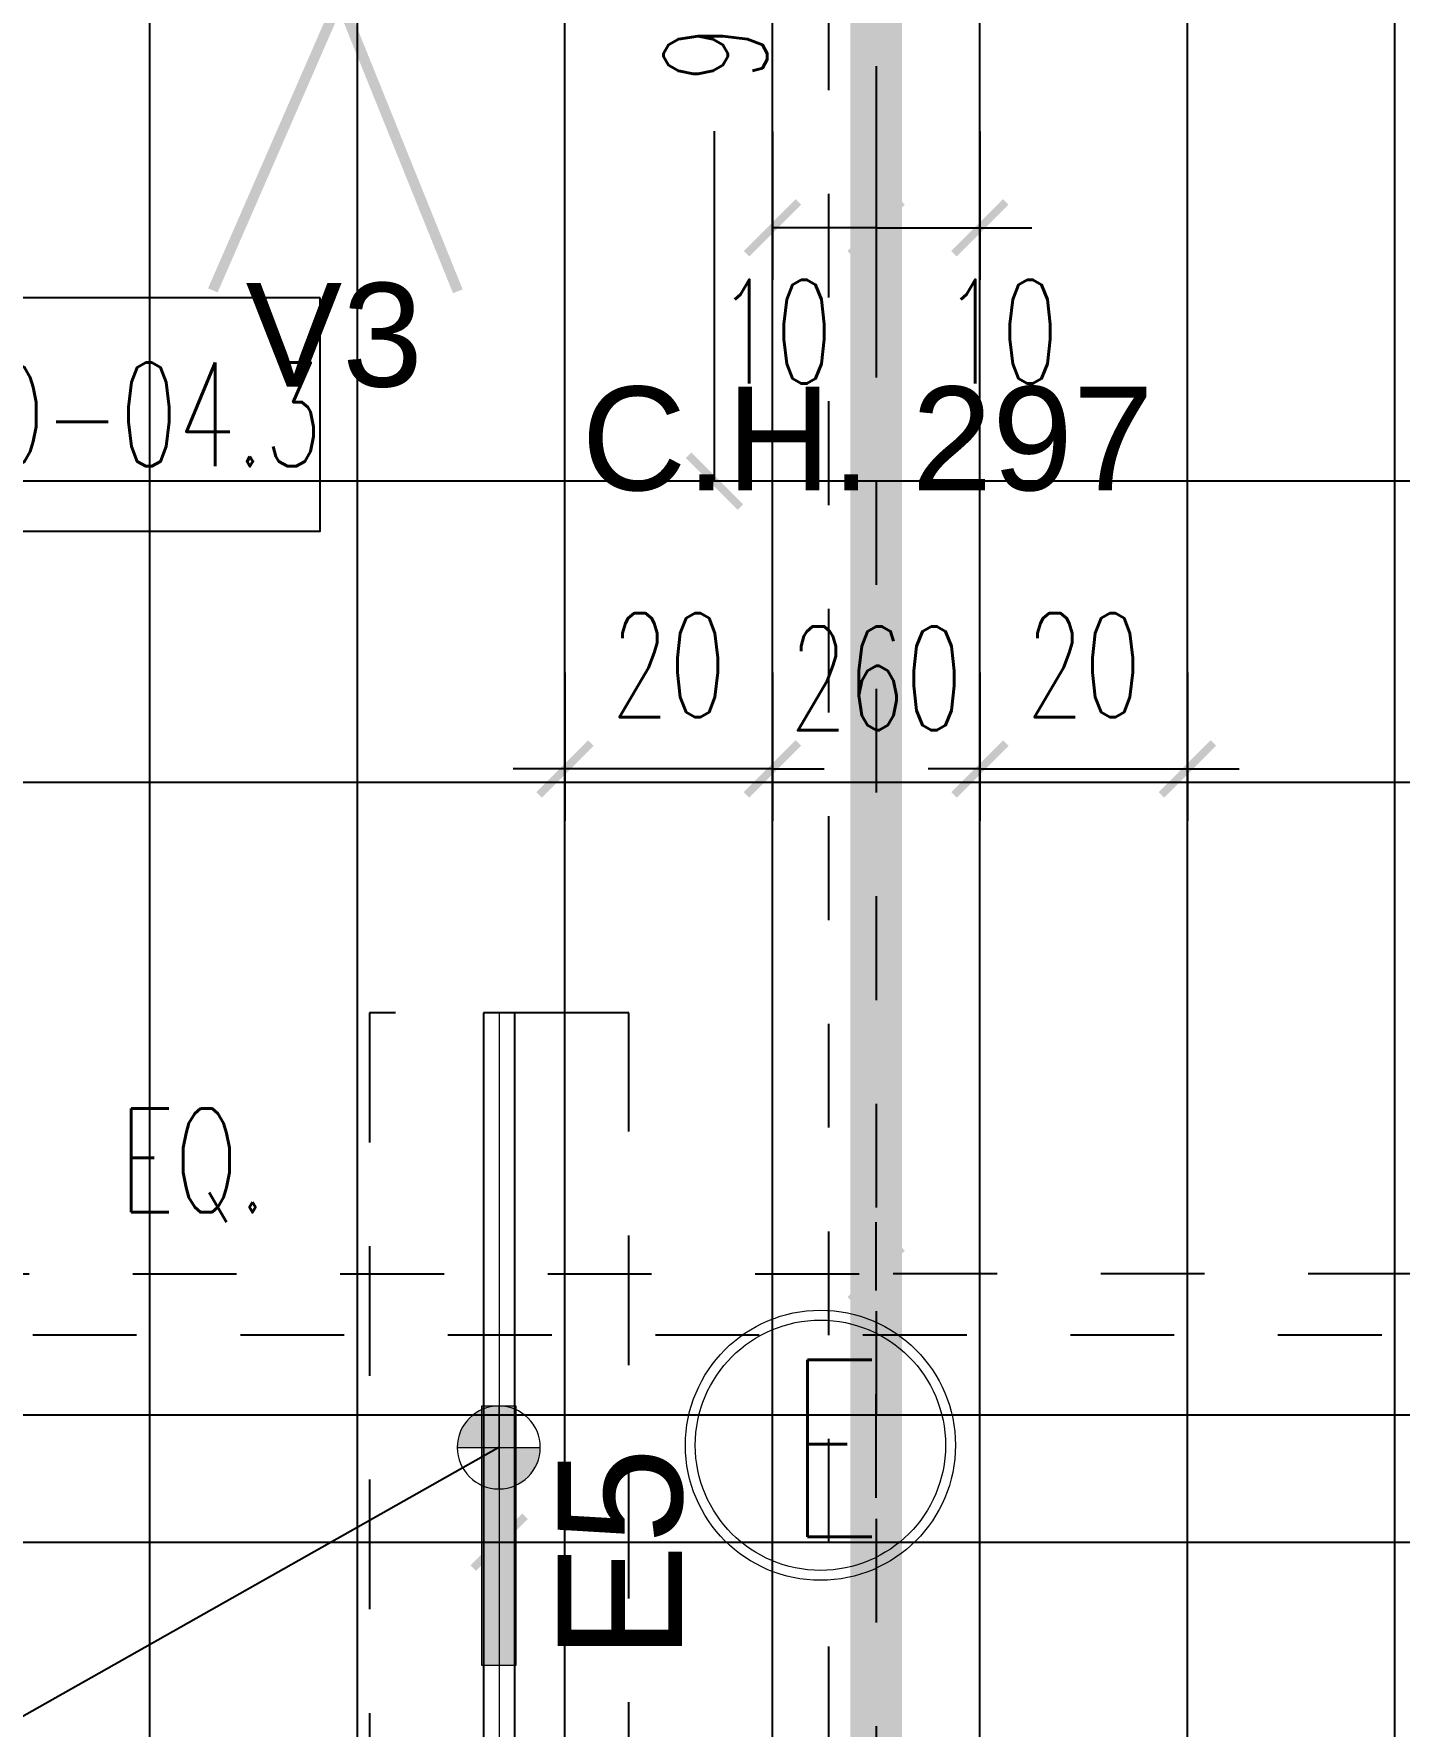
# Model space of a CAD drawing. Extents: x 214 to 401, y 14 to 126.
# Drawn here: x 310.147 to 311.463, y 85.121 to 86.752 of the extents above; entities that cross this region are included whole.
import ezdxf

# ---------------------------------------------------------------- set-up
doc = ezdxf.new("R2010")
doc.units = 0
doc.header["$LTSCALE"] = 0.25
doc.header["$MEASUREMENT"] = 0
for name, pattern in [('DASHDOT2', [0.5, 0.25, -0.125, 0, -0.125]), ('DASHED', [0.75, 0.5, -0.25]), ('DOT2', [0.125, 0, -0.125]), ('NASCOSTA2', [0.1875, 0.125, -0.0625]), ('PUNTO2', [0.125, 0, -0.125])]:
    doc.linetypes.add(name, pattern=pattern)
doc.layers.get('0').update_dxf_attribs({"linetype": 'CONTINUOUS'})
doc.layers.get('DEFPOINTS').update_dxf_attribs({"linetype": 'CONTINUOUS'})
for name, color, linetype in [('AX-QUOTE', 2, 'CONTINUOUS'), ('floor-quote', 2, 'CONTINUOUS'), ('floor-testi', 11, 'CONTINUOUS'), ('floor-tiles', 11, 'CONTINUOUS'), ('RIFERIMENTI', 11, 'CONTINUOUS'), ('TESTI', 3, 'CONTINUOUS')]:
    doc.layers.add(name, color=color, linetype=linetype)
for name, color, linetype, true_color in [('LD_beam', 7, 'DASHED', 0x7ec8c8), ('LD_pointing', 7, 'CONTINUOUS', 0xff9429), ('LD_track', 7, 'CONTINUOUS', 0x7ec8c8), ('MERCHANDISING-quote', 7, 'NASCOSTA2', 0x62b5df), ('Sections', 92, 'CONTINUOUS', 0x00bd00), ('view', 7, 'CONTINUOUS', 0xd60000)]:
    doc.layers.add(name, color=color, linetype=linetype, true_color=true_color)
doc.layers.add('LD_def-points', color=11, linetype='CONTINUOUS', lineweight=5, plot=False)
doc.layers.add('LD_light', color=7, linetype='CONTINUOUS', lineweight=5, true_color=0xf00000)
doc.layers.add('LD_quote', color=255, linetype='CONTINUOUS', lineweight=9)
doc.layers.add('LD_text', color=255, linetype='CONTINUOUS', lineweight=9)
doc.styles.add('cart-inver', font='Arial.ttf')
doc.styles.add('SIMPLEX', font='SIMPLEX.SHX', dxfattribs={"width": 0.65})
doc.styles.get("Standard").update_dxf_attribs({"font": 'Arial.ttf'})
doc.dimstyles.new('METRI', dxfattribs={"dimtxt": 0.2, "dimasz": 0.1, "dimexe": 0.1, "dimexo": 0.0625, "dimgap": 0.09, "dimtad": 1, "dimzin": 0, "dimdsep": 46, "dimtxsty": 'SIMPLEX', "dimblk": 'LINEET2S', "dimcen": 0.09, "dimdle": 0.1000000014901161, "dimclrt": 3, "dimadec": 0, "dimazin": 0, "dimtfac": 1, "dimtix": 1, "dimtmove": 2, "dimatfit": 3, "dimldrblk": 'LINEET2S', "dimfxl": 1, "dimtolj": 1, "dimarcsym": 0})

# ---------------------------------------------------------------- blocks, each defined once
blk = doc.blocks.new('_ArchTick')
at = {"color": 0, "linetype": 'ByBlock', "const_width": 0.15}
blk.add_lwpolyline([(-0.5, -0.5), (0.5, 0.5)], dxfattribs=at)
blk = doc.blocks.new('*D244')
at = {"layer": 'AX-QUOTE', "color": 0, "lineweight": -2, "transparency": 16777216}
for p, q in [((309.6586574596059, 86.15413277378971), (309.6586574596057, 85.98095553464162)), ((312.2586512916893, 86.15413277378676), (312.2586512916891, 85.9809555346383)), ((309.6586574596058, 86.03095553464162), (312.2586512916891, 86.0309555346383))]:
    blk.add_line(p, q, dxfattribs=at)
at = {"layer": 'DEFPOINTS', "color": 0, "transparency": 16777216}
for p in [(309.658657459606, 86.20413277378971), (312.2586512916894, 86.20413277378675), (312.2586512916891, 86.0309555346383)]:
    blk.add_point(p, dxfattribs=at)
at = {"layer": 'AX-QUOTE', "color": 0, "lineweight": -2, "transparency": 16777216, "xscale": 0.05, "yscale": 0.05, "zscale": 0.05}
for p, rotation in [((309.6586574596058, 86.03095553464162), 179.9999999999266), ((312.2586512916891, 86.0309555346383), 359.9999999999267)]:
    blk.add_blockref('_ArchTick', p, dxfattribs=dict(at, rotation=rotation))
at = {"layer": 'AX-QUOTE', "color": 3, "transparency": 16777216, "insert": (310.9586543756475, 86.13095553463995), "char_height": 0.1, "attachment_point": 5, "style": 'SIMPLEX'}
blk.add_mtext('\\A1;260', dxfattribs=at)
blk = doc.blocks.new('*D333')
at = {"layer": 'DEFPOINTS', "color": 0, "transparency": 16777216}
for p in [(311.0586512916882, 86.70801926895305), (310.9586543756502, 86.6884013455208), (311.0586512916882, 86.56504529473833)]:
    blk.add_point(p, dxfattribs=at)
at = {"layer": 'floor-quote', "color": 0, "lineweight": -2, "transparency": 16777216}
for p, q in [((311.0586512916882, 86.65801926895305), (311.0586512916882, 86.51504529473833)), ((310.9586543756502, 86.6384013455208), (310.9586543756502, 86.51504529473833)), ((310.9586543756502, 86.56504529473833), (310.9086543756501, 86.56504529473833)), ((310.9586543756502, 86.56504529473833), (311.0586512916882, 86.56504529473833)), ((311.0586512916882, 86.56504529473833), (311.1086512916882, 86.56504529473833))]:
    blk.add_line(p, q, dxfattribs=at)
at = {"layer": 'floor-quote', "color": 0, "lineweight": -2, "transparency": 16777216, "xscale": 0.05, "yscale": 0.05, "zscale": 0.05}
blk.add_blockref('_ArchTick', (310.9586543756502, 86.56504529473833), dxfattribs=at)
at = {"layer": 'floor-quote', "color": 0, "lineweight": -2, "transparency": 16777216, "xscale": 0.05, "yscale": 0.05, "zscale": 0.05, "rotation": 180}
blk.add_blockref('_ArchTick', (311.0586512916882, 86.56504529473833), dxfattribs=at)
at = {"layer": 'floor-quote', "color": 10, "transparency": 16777216, "insert": (311.0791188845971, 86.46504529473835), "char_height": 0.1, "attachment_point": 5, "style": 'SIMPLEX'}
blk.add_mtext('\\A1;10', dxfattribs=at)
blk = doc.blocks.new('LINEET2S')
at = {"color": 5}
blk.add_line((0.5, 0.5), (-0.5, -0.5), dxfattribs=at)
blk.add_line((-1, 0), (0, 0))
blk = doc.blocks.new('*D334')
at = {"layer": 'DEFPOINTS', "color": 0, "transparency": 16777216}
for p in [(310.8586512916882, 86.70801926889006), (310.9586543756484, 86.6884013455208), (310.8586512916882, 86.56504529473833)]:
    blk.add_point(p, dxfattribs=at)
at = {"layer": 'floor-quote', "color": 0, "lineweight": -2, "transparency": 16777216}
for p, q in [((310.8586512916882, 86.65801926889006), (310.8586512916882, 86.51504529473833)), ((310.9586543756484, 86.6384013455208), (310.9586543756484, 86.51504529473833)), ((310.9586543756484, 86.56504529473833), (310.8586512916882, 86.56504529473833))]:
    blk.add_line(p, q, dxfattribs=at)
at = {"layer": 'floor-quote', "color": 0, "lineweight": -2, "transparency": 16777216, "xscale": 0.05, "yscale": 0.05, "zscale": 0.05, "rotation": 180}
blk.add_blockref('_ArchTick', (310.8586512916882, 86.56504529473833), dxfattribs=at)
at = {"layer": 'floor-quote', "color": 0, "lineweight": -2, "transparency": 16777216, "xscale": 0.05, "yscale": 0.05, "zscale": 0.05}
blk.add_blockref('_ArchTick', (310.9586543756484, 86.56504529473833), dxfattribs=at)
at = {"layer": 'floor-quote', "color": 10, "transparency": 16777216, "insert": (310.8612986474422, 86.46504529473835), "char_height": 0.1, "attachment_point": 5, "style": 'SIMPLEX'}
blk.add_mtext('\\A1;10', dxfattribs=at)
blk = doc.blocks.new('*D336')
at = {"layer": 'DEFPOINTS', "color": 0, "transparency": 16777216}
for p in [(311.0586512916882, 86.18653609878149), (311.2586512916883, 86.18653609884447), (311.2586512916883, 86.04356212456676)]:
    blk.add_point(p, dxfattribs=at)
at = {"layer": 'floor-quote', "color": 0, "lineweight": -2, "transparency": 16777216}
for p, q in [((311.0586512916882, 86.13653609878149), (311.0586512916882, 85.99356212456676)), ((311.2586512916883, 86.13653609884447), (311.2586512916883, 85.99356212456676)), ((311.0586512916882, 86.04356212456676), (311.0086512916882, 86.04356212456676)), ((311.0586512916882, 86.04356212456676), (311.2586512916883, 86.04356212456676)), ((311.2586512916883, 86.04356212456676), (311.3086512916883, 86.04356212456676))]:
    blk.add_line(p, q, dxfattribs=at)
at = {"layer": 'floor-quote', "color": 0, "lineweight": -2, "transparency": 16777216, "xscale": 0.05, "yscale": 0.05, "zscale": 0.05}
blk.add_blockref('_ArchTick', (311.0586512916882, 86.04356212456676), dxfattribs=at)
at = {"layer": 'floor-quote', "color": 0, "lineweight": -2, "transparency": 16777216, "xscale": 0.05, "yscale": 0.05, "zscale": 0.05, "rotation": 180}
blk.add_blockref('_ArchTick', (311.2586512916883, 86.04356212456676), dxfattribs=at)
at = {"layer": 'floor-quote', "color": 10, "transparency": 16777216, "insert": (311.1586512916882, 86.14356212456676), "char_height": 0.1, "attachment_point": 5, "style": 'SIMPLEX'}
blk.add_mtext('\\A1;20', dxfattribs=at)
blk = doc.blocks.new('*D337')
at = {"layer": 'DEFPOINTS', "color": 0, "transparency": 16777216}
for p in [(310.6586512916882, 86.18653609865551), (310.8586512916882, 86.18653609878149), (310.6586512916882, 86.04356212456676)]:
    blk.add_point(p, dxfattribs=at)
at = {"layer": 'floor-quote', "color": 0, "lineweight": -2, "transparency": 16777216}
for p, q in [((310.6586512916882, 86.13653609865551), (310.6586512916882, 85.99356212456676)), ((310.8586512916882, 86.13653609878149), (310.8586512916882, 85.99356212456676)), ((310.6586512916882, 86.04356212456676), (310.6086512916882, 86.04356212456676)), ((310.8586512916882, 86.04356212456676), (310.6586512916882, 86.04356212456676)), ((310.8586512916882, 86.04356212456676), (310.9086512916882, 86.04356212456676))]:
    blk.add_line(p, q, dxfattribs=at)
at = {"layer": 'floor-quote', "color": 0, "lineweight": -2, "transparency": 16777216, "xscale": 0.05, "yscale": 0.05, "zscale": 0.05}
blk.add_blockref('_ArchTick', (310.6586512916882, 86.04356212456676), dxfattribs=at)
at = {"layer": 'floor-quote', "color": 0, "lineweight": -2, "transparency": 16777216, "xscale": 0.05, "yscale": 0.05, "zscale": 0.05, "rotation": 180}
blk.add_blockref('_ArchTick', (310.8586512916882, 86.04356212456676), dxfattribs=at)
at = {"layer": 'floor-quote', "color": 10, "transparency": 16777216, "insert": (310.7586512916882, 86.14356212456676), "char_height": 0.1, "attachment_point": 5, "style": 'SIMPLEX'}
blk.add_mtext('\\A1;20', dxfattribs=at)
blk = doc.blocks.new('*D348')
at = {"layer": 'DEFPOINTS', "color": 0, "transparency": 16777216}
for p in [(310.9586543756494, 85.55687020034777), (309.6421543761159, 85.29104394667877), (310.9586543756494, 85.29104394667877)]:
    blk.add_point(p, dxfattribs=at)
at = {"layer": 'MERCHANDISING-quote', "color": 0, "lineweight": -2, "transparency": 16777216}
for p, q in [((309.6421543761159, 85.34104394667877), (309.6421543761159, 85.60687020034777)), ((310.9586543756494, 85.34104394667877), (310.9586543756494, 85.60687020034777)), ((309.6421543761159, 85.55687020034777), (310.9586543756494, 85.55687020034777))]:
    blk.add_line(p, q, dxfattribs=at)
at = {"layer": 'MERCHANDISING-quote', "color": 0, "lineweight": -2, "transparency": 16777216, "xscale": 0.05, "yscale": 0.05, "zscale": 0.05, "rotation": 180}
blk.add_blockref('_ArchTick', (309.6421543761159, 85.55687020034777), dxfattribs=at)
at = {"layer": 'MERCHANDISING-quote', "color": 0, "lineweight": -2, "transparency": 16777216, "xscale": 0.05, "yscale": 0.05, "zscale": 0.05}
blk.add_blockref('_ArchTick', (310.9586543756494, 85.55687020034777), dxfattribs=at)
at = {"layer": 'MERCHANDISING-quote', "color": 3, "transparency": 16777216, "insert": (310.3004043758826, 85.66163210510967), "char_height": 0.1, "attachment_point": 5, "style": 'SIMPLEX'}
blk.add_mtext('\\A1;EQ.', dxfattribs=at)
blk = doc.blocks.new('*D349')
at = {"layer": 'DEFPOINTS', "color": 0, "transparency": 16777216}
for p in [(310.9586543756528, 85.55687020034777), (310.9586543756528, 85.29104394667877), (312.2751543751864, 85.29104394667877)]:
    blk.add_point(p, dxfattribs=at)
at = {"layer": 'MERCHANDISING-quote', "color": 0, "lineweight": -2, "transparency": 16777216}
for p, q in [((310.9586543756528, 85.34104394667877), (310.9586543756528, 85.60687020034777)), ((312.2751543751864, 85.34104394667877), (312.2751543751864, 85.60687020034777)), ((312.2751543751864, 85.55687020034777), (310.9586543756528, 85.55687020034777))]:
    blk.add_line(p, q, dxfattribs=at)
at = {"layer": 'MERCHANDISING-quote', "color": 0, "lineweight": -2, "transparency": 16777216, "xscale": 0.05, "yscale": 0.05, "zscale": 0.05, "rotation": 180}
blk.add_blockref('_ArchTick', (310.9586543756528, 85.55687020034777), dxfattribs=at)
at = {"layer": 'MERCHANDISING-quote', "color": 0, "lineweight": -2, "transparency": 16777216, "xscale": 0.05, "yscale": 0.05, "zscale": 0.05}
blk.add_blockref('_ArchTick', (312.2751543751864, 85.55687020034777), dxfattribs=at)
at = {"layer": 'MERCHANDISING-quote', "color": 3, "transparency": 16777216, "insert": (311.6169043754196, 85.66163210510967), "char_height": 0.1, "attachment_point": 5, "style": 'SIMPLEX'}
blk.add_mtext('\\A1;EQ.', dxfattribs=at)
blk = doc.blocks.new('E1-5')
at = {"layer": 'LD_light', "lineweight": 5, "ltscale": 0.5}
h = blk.add_hatch(color=256, dxfattribs=at)
h.dxf.hatch_style = 1
h.paths.add_polyline_path([(0, 0.0399999999999921, 0.414213562373216), (-0.0399999999999636, 2.84e-14), (0, 2.84e-14)])
at = {"layer": 'LD_light', "lineweight": 5}
h = blk.add_hatch(color=256, dxfattribs=at)
h.dxf.hatch_style = 1
h.paths.add_polyline_path([(0.2100000000000364, -0.0163100800518805), (0.2100000000000364, 0.0163100800518805), (-0.0399999999999636, 0.0163100800518805), (-0.0399999999999636, -0.0163100800518805)])
at = {"layer": 'LD_light', "lineweight": 5, "ltscale": 0.5}
h = blk.add_hatch(color=256, dxfattribs=at)
h.dxf.hatch_style = 1
h.paths.add_polyline_path([(0.0399999999999636, 2.84e-14), (0, 2.84e-14), (0, -0.0399999999999636, 0.4142135623732564)])
at = {"layer": 'LD_light', "lineweight": 5}
for p, q in [((0, 0.0399999999999636), (0, -0.0399999999999921)), ((-0.0399999999999636, 0), (0.0399999999999636, 2.84e-14))]:
    blk.add_line(p, q, dxfattribs=at)
blk.add_lwpolyline([(0.2100000000000364, 0.0163100800518805), (-0.0399999999999636, 0.0163100800518805), (-0.0399999999999636, -0.0163100800518805), (0.2100000000000364, -0.0163100800518805)], close=True, dxfattribs=at)
blk.add_circle((0, 0), 0.039999999999978, dxfattribs=at)
blk = doc.blocks.new('e')
at = {"layer": 'LD_light', "color": 160, "true_color": 0x1a53ff}
for radius in [8.399999999999638, 7.783396100192478]:
    blk.add_circle((0, 0), radius, dxfattribs=at)
at = {"layer": 'LD_light', "color": 160, "true_color": 0x1a53ff, "style": 'SIMPLEX', "width": 0.65}
blk.add_text('E', height=11.00743271275656, dxfattribs=at).set_placement((-2.022786638670368, -5.699930047117959))
blk = doc.blocks.new('*D387')
at = {"layer": 'DEFPOINTS', "color": 0, "transparency": 16777216}
for p in [(308.3686543761191, 85.80868194033954), (310.5953209761191, 85.29833102188246), (310.5953209761191, 85.29833102188246)]:
    blk.add_point(p, dxfattribs=at)
at = {"layer": 'LD_quote', "color": 0, "lineweight": -2, "transparency": 16777216}
for p, q in [((308.3686543761191, 85.75868194033954), (308.3686543761191, 85.24833102188246)), ((308.3686543761191, 85.29833102188246), (310.5953209761191, 85.29833102188246))]:
    blk.add_line(p, q, dxfattribs=at)
at = {"layer": 'LD_quote', "color": 0, "lineweight": -2, "transparency": 16777216, "xscale": 0.05, "yscale": 0.05, "zscale": 0.05, "rotation": 180}
blk.add_blockref('_ArchTick', (308.3686543761191, 85.29833102188246), dxfattribs=at)
at = {"layer": 'LD_quote', "color": 0, "lineweight": -2, "transparency": 16777216, "xscale": 0.05, "yscale": 0.05, "zscale": 0.05}
blk.add_blockref('_ArchTick', (310.5953209761191, 85.29833102188246), dxfattribs=at)
at = {"layer": 'LD_quote', "color": 3, "transparency": 16777216, "insert": (309.4819876761192, 85.39833102188246), "char_height": 0.1, "attachment_point": 5, "style": 'SIMPLEX'}
blk.add_mtext('\\A1;223', dxfattribs=at)
blk = doc.blocks.new('*D388')
at = {"layer": 'DEFPOINTS', "color": 0, "transparency": 16777216}
for p in [(310.5953209761191, 85.29833102188246), (312.8219875761191, 85.29833102188246), (312.8219875761191, 85.29833102188246)]:
    blk.add_point(p, dxfattribs=at)
at = {"layer": 'LD_quote', "color": 0, "lineweight": -2, "transparency": 16777216}
blk.add_line((310.5953209761191, 85.29833102188246), (312.8219875761191, 85.29833102188246), dxfattribs=at)
at = {"layer": 'LD_quote', "color": 0, "lineweight": -2, "transparency": 16777216, "xscale": 0.05, "yscale": 0.05, "zscale": 0.05, "rotation": 180}
blk.add_blockref('_ArchTick', (310.5953209761191, 85.29833102188246), dxfattribs=at)
at = {"layer": 'LD_quote', "color": 0, "lineweight": -2, "transparency": 16777216, "xscale": 0.05, "yscale": 0.05, "zscale": 0.05}
blk.add_blockref('_ArchTick', (312.8219875761191, 85.29833102188246), dxfattribs=at)
at = {"layer": 'LD_quote', "color": 3, "transparency": 16777216, "insert": (311.7086542761191, 85.39833102188246), "char_height": 0.1, "attachment_point": 5, "style": 'SIMPLEX'}
blk.add_mtext('\\A1;223', dxfattribs=at)
blk = doc.blocks.new('*D401')
at = {"layer": 'DEFPOINTS', "color": 0, "transparency": 16777216}
for p in [(310.8028454195992, 87.22088194032233), (310.9586543756499, 87.22088194032233), (310.9207306629159, 86.32088112481065)]:
    blk.add_point(p, dxfattribs=at)
at = {"layer": 'floor-quote', "color": 0, "lineweight": -2, "transparency": 16777216}
for p, q in [((310.9086543756499, 87.22088194032233), (310.7528454195992, 87.22088194032233)), ((310.8028454195992, 87.22088194032233), (310.8028454195992, 86.86353951174783)), ((310.8028454195992, 86.32088112481065), (310.8028454195992, 86.65830141650974)), ((310.8707306629159, 86.32088112481065), (310.7528454195992, 86.32088112481065))]:
    blk.add_line(p, q, dxfattribs=at)
at = {"layer": 'floor-quote', "color": 0, "lineweight": -2, "transparency": 16777216, "xscale": 0.05, "yscale": 0.05, "zscale": 0.05}
for p, rotation in [((310.8028454195992, 87.22088194032233), 90), ((310.8028454195992, 86.32088112481065), 270)]:
    blk.add_blockref('_ArchTick', p, dxfattribs=dict(at, rotation=rotation))
at = {"layer": 'floor-quote', "color": 10, "transparency": 16777216, "insert": (310.8036972202094, 86.76092046412884), "char_height": 0.1, "attachment_point": 5, "rotation": 90, "style": 'SIMPLEX'}
blk.add_mtext('\\A1;90', dxfattribs=at)

msp = doc.modelspace()

# ---------------------------------------------------------------- linework, layer by layer
at = {"layer": 'floor-testi', "color": 12, "linetype": 'DASHDOT2', "true_color": 0xd60000, "const_width": 0.05}
msp.add_lwpolyline([(310.9586543756492, 88.1208819406136), (310.9586543756533, 82.53525381234596)], dxfattribs=at)
at = {"layer": 'floor-tiles'}
for p, q in [((310.2586543756492, 73.54503070310263), (310.2586543756492, 88.12088194091395)), ((310.4586543756492, 73.47509853765754), (310.4586543756492, 88.12088194091395)), ((310.6586543756492, 73.4031528774806), (310.6586543756492, 88.12088194091395)), ((310.8586543756492, 73.32917416408308), (310.8586543756492, 88.12088194091395)), ((311.0586543756491, 73.25314202121186), (311.0586543756491, 88.12088194091395)), ((311.2586543756492, 73.17503522226886), (311.2586543756492, 88.12088194091395)), ((311.4586543756491, 73.09483165567559), (311.4586543756491, 88.12088194091395)), ((319.2686543756598, 86.32088194032232), (307.0186543757018, 86.32088194032232)), ((319.2686543756598, 85.42088194032235), (307.018654375765, 85.42088194032235))]:
    msp.add_line(p, q, dxfattribs=at)
at = {"layer": 'LD_beam'}
msp.add_lwpolyline([(310.4703209761191, 74.89407954636467), (310.7203209761191, 74.89407954636467), (310.7203209761191, 85.80868194033954), (310.4703209761191, 85.80868194033954)], close=True, dxfattribs=at)
at = {"layer": 'LD_def-points'}
msp.add_line((310.5953209761191, 85.80868194033954), (310.5953209761191, 74.89407954636467), dxfattribs=at)
at = {"layer": 'LD_pointing'}
msp.add_line((310.5949038524572, 85.38966115937448), (309.9793192309697, 85.04195977726299), dxfattribs=at)
at = {"layer": 'LD_track'}
msp.add_lwpolyline([(310.5803209761191, 74.89407954636467), (310.6103209761191, 74.89407954636467), (310.6103209761191, 85.80868194033954), (310.5803209761191, 85.80868194033954)], close=True, dxfattribs=at)
at = {"layer": 'MERCHANDISING-quote'}
msp.add_line((310.9586543756494, 87.92088194091404), (310.9586543756494, 84.45509893824872), dxfattribs=at)
at = {"layer": 'RIFERIMENTI'}
msp.add_lwpolyline([(310.4227811512377, 86.4977671159507), (309.9027811512377, 86.49776703825394), (309.9027811827284, 86.27276703825392), (310.4227811827285, 86.27276711595077)], close=True, dxfattribs=at)
at = {"layer": 'Sections', "linetype": 'DOT2'}
msp.add_line((310.912897993526, 72.6979261396229), (310.912897993526, 89.08912876584286), dxfattribs=at)
msp.add_lwpolyline([(319.6458689628473, 85.49800201173952), (306.7534732524805, 85.49800201173952), (306.7534732524805, 85.49800201173952)], dxfattribs=at)
at = {"layer": 'view', "const_width": 0.01}
msp.add_lwpolyline([(310.3192691845225, 86.50480275721127), (310.4417704719875, 86.78553604464622), (310.5554012833029, 86.50396403020298)], dxfattribs=at)

# ---------------------------------------------------------------- block references
at = {"layer": 'LD_light', "linetype": 'PUNTO2', "xscale": 0.0154948959566415, "yscale": 0.0154948959566415, "zscale": 0.0154948959566415}
msp.add_blockref('e', (310.9049224468904, 85.3917827687127, -6.4363262e-09), dxfattribs=at)
at = {"layer": 'LD_light', "xscale": -1, "rotation": 90}
msp.add_blockref('E1-5', (310.5949038524572, 85.38966115937448), dxfattribs=at)

# ---------------------------------------------------------------- texts
at = {"layer": 'LD_text', "insert": (310.6515386143739, 85.18468868411586), "char_height": 0.12, "attachment_point": 1, "rotation": 90}
msp.add_mtext_dynamic_manual_height_columns('E5', width=0.3836566628051514, gutter_width=17.5, heights=[0], dxfattribs=at)
at = {"layer": 'RIFERIMENTI', "insert": (310.4247012497854, 86.43526058177044), "char_height": 0.1, "width": 0.5211534782511107, "attachment_point": 3, "style": 'SIMPLEX'}
msp.add_mtext('AGD-04.3', dxfattribs=at)
at = {"layer": 'TESTI', "insert": (310.5366715467566, 86.41213953107426), "char_height": 0.1, "width": 0.8121385270412984, "attachment_point": 1, "style": 'cart-inver'}
msp.add_mtext('\\pi0.13799;C.H. 297', dxfattribs=at)
at = {"layer": 'view', "insert": (310.0266670936485, 86.51205794992916), "char_height": 0.1, "width": 0.8121385270412984, "attachment_point": 1, "style": 'cart-inver'}
msp.add_mtext('\\pi0.32421;V3', dxfattribs=at)

# ---------------------------------------------------------------- dimensions: what is measured, and where the dimension line sits
at = {"layer": 'AX-QUOTE'}
dim = msp.add_linear_dim(base=(312.2586512916891, 86.0309555346383), p1=(309.658657459606, 86.20413277378971), p2=(312.2586512916894, 86.20413277378675), angle=179.9999999999266, dimstyle='METRI', override={"dimtxt": 0.1, "dimasz": 0.05, "dimexe": 0.05, "dimexo": 0.05, "dimgap": 0.05, "dimlfac": 100, "dimzin": 8, "dimblk": 'ArchTick', "dimdle": 0}, dxfattribs=at)
dim.commit()
dim.dimension.update_dxf_attribs({"geometry": '*D244', "text_midpoint": (310.9586543756475, 86.13095553463995)})
at = {"layer": 'floor-quote'}
for base, p1, p2, angle, picture, middle in [((310.8028454195992, 87.22088194032233), (310.9207306629159, 86.32088112481065), (310.9586543756499, 87.22088194032233), 90.00000000000004, '*D401', (310.8036972202094, 86.76092046412884)), ((310.8586512916882, 86.56504529473833), (310.9586543756484, 86.6884013455208), (310.8586512916882, 86.70801926889006), 180, '*D334', (310.8612986474422, 86.46504529473835))]:
    dim = msp.add_linear_dim(base=base, p1=p1, p2=p2, angle=angle, dimstyle='METRI', override={"dimtxt": 0.1, "dimasz": 0.05, "dimexe": 0.05, "dimexo": 0.05, "dimgap": 0.05, "dimlfac": 100, "dimzin": 8, "dimblk": 'ArchTick', "dimblk1": 'ArchTick', "dimblk2": 'LINEET2S', "dimdle": 0, "dimclrt": 10}, dxfattribs=at)
    dim.commit()
    dim.dimension.update_dxf_attribs({"geometry": picture, "text_midpoint": middle, "dimtype": 160})
dim = msp.add_linear_dim(base=(311.0586512916882, 86.56504529473833), p1=(310.9586543756502, 86.6884013455208), p2=(311.0586512916882, 86.70801926895305), dimstyle='METRI', override={"dimtxt": 0.1, "dimasz": 0.05, "dimexe": 0.05, "dimexo": 0.05, "dimgap": 0.05, "dimlfac": 100, "dimzin": 8, "dimblk": 'ArchTick', "dimblk1": 'ArchTick', "dimblk2": 'LINEET2S', "dimdle": 0, "dimclrt": 10}, dxfattribs=at)
dim.commit()
dim.dimension.update_dxf_attribs({"geometry": '*D333', "text_midpoint": (311.0791188845971, 86.46504529473835), "dimtype": 160})
for base, p1, p2, picture, middle in [((310.6586512916882, 86.04356212456676), (310.8586512916882, 86.18653609878149), (310.6586512916882, 86.18653609865551), '*D337', (310.7586512916882, 86.14356212456676)), ((311.2586512916883, 86.04356212456676), (311.0586512916882, 86.18653609878149), (311.2586512916883, 86.18653609884447), '*D336', (311.1586512916882, 86.14356212456676))]:
    dim = msp.add_linear_dim(base=base, p1=p1, p2=p2, dimstyle='METRI', override={"dimtxt": 0.1, "dimasz": 0.05, "dimexe": 0.05, "dimexo": 0.05, "dimgap": 0.05, "dimlfac": 100, "dimzin": 8, "dimblk": 'ArchTick', "dimblk1": 'ArchTick', "dimblk2": 'LINEET2S', "dimdle": 0, "dimclrt": 10}, dxfattribs=at)
    dim.commit()
    dim.dimension.update_dxf_attribs({"geometry": picture, "text_midpoint": middle})
at = {"layer": 'LD_quote'}
for base, p1, p2, picture, middle in [((310.5953209761191, 85.29833102188246), (308.3686543761191, 85.80868194033954), (310.5953209761191, 85.29833102188246), '*D387', (309.4819876761192, 85.39833102188246)), ((312.8219875761191, 85.29833102188246), (310.5953209761191, 85.29833102188246), (312.8219875761191, 85.29833102188246), '*D388', (311.7086542761191, 85.39833102188246))]:
    dim = msp.add_linear_dim(base=base, p1=p1, p2=p2, dimstyle='METRI', override={"dimtxt": 0.1, "dimasz": 0.05, "dimexe": 0.05, "dimexo": 0.05, "dimgap": 0.05, "dimdec": 0, "dimlfac": 100, "dimzin": 8, "dimblk": 'ArchTick', "dimdle": 0}, dxfattribs=at)
    dim.commit()
    dim.dimension.update_dxf_attribs({"geometry": picture, "text_midpoint": middle})
at = {"layer": 'MERCHANDISING-quote'}
dim = msp.add_linear_dim(base=(310.9586543756494, 85.55687020034777), p1=(309.6421543761159, 85.29104394667877), p2=(310.9586543756494, 85.29104394667877), text='EQ.', dimstyle='METRI', override={"dimtxt": 0.1, "dimasz": 0.05, "dimexe": 0.05, "dimexo": 0.05, "dimgap": 0.05, "dimlfac": 100, "dimzin": 8, "dimblk": 'ArchTick', "dimdle": 0}, dxfattribs=at)
dim.commit()
dim.dimension.update_dxf_attribs({"geometry": '*D348', "text_midpoint": (310.3004043758826, 85.66163210510967)})
dim = msp.add_linear_dim(base=(310.9586543756528, 85.55687020034777), p1=(312.2751543751864, 85.29104394667877), p2=(310.9586543756528, 85.29104394667877), angle=180, text='EQ.', dimstyle='METRI', override={"dimtxt": 0.1, "dimasz": 0.05, "dimexe": 0.05, "dimexo": 0.05, "dimgap": 0.05, "dimlfac": 100, "dimzin": 8, "dimblk": 'ArchTick', "dimdle": 0}, dxfattribs=at)
dim.commit()
dim.dimension.update_dxf_attribs({"geometry": '*D349', "text_midpoint": (311.6169043754196, 85.66163210510967)})

doc.saveas('drawing.dxf')
